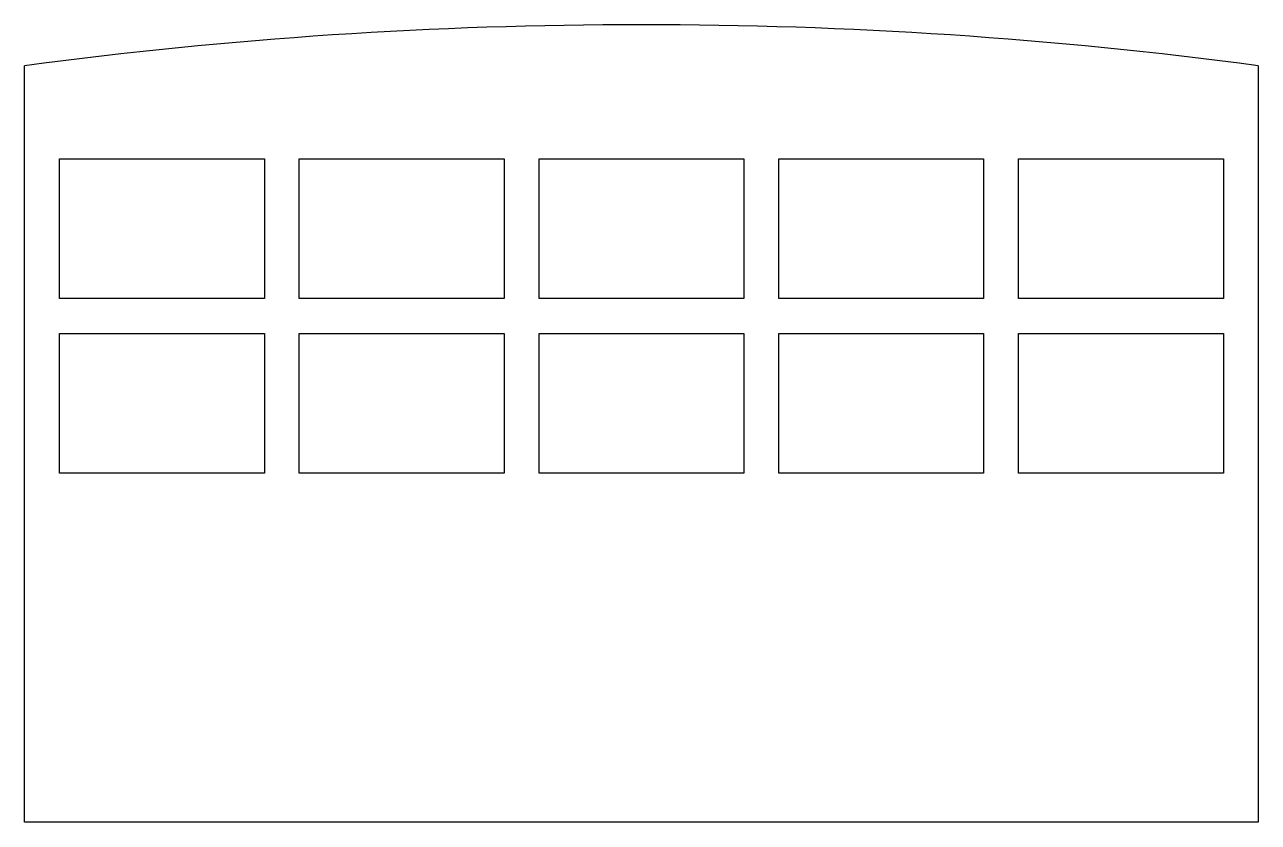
# Model space of a CAD drawing. Header units: millimetres. Extents: x 3177 to 3283, y 1469 to 1538.
import ezdxf

# ---------------------------------------------------------------- set-up
doc = ezdxf.new("R2010")
doc.units = ezdxf.units.MM

msp = doc.modelspace()

# ---------------------------------------------------------------- linework, layer by layer
at = {"color": 0}
for p, q in [((3176.58, 1469.12, -206.86), (3176.58, 1534.12, -206.86)), ((3282.58, 1534.12, -206.86), (3282.58, 1469.12, -206.86)), ((3179.58, 1514.12, -206.86), (3179.58, 1526.12, -206.86)), ((3179.58, 1526.12, -206.86), (3197.18, 1526.12, -206.86)), ((3197.18, 1526.12, -206.86), (3197.18, 1514.12, -206.86)), ((3200.18, 1526.12, -206.86), (3217.78, 1526.12, -206.86)), ((3200.18, 1514.12, -206.86), (3200.18, 1526.12, -206.86)), ((3217.78, 1526.12, -206.86), (3217.78, 1514.12, -206.86)), ((3220.78, 1526.12, -206.86), (3238.38, 1526.12, -206.86)), ((3220.78, 1514.12, -206.86), (3220.78, 1526.12, -206.86)), ((3238.38, 1526.12, -206.86), (3238.38, 1514.12, -206.86)), ((3241.38, 1526.12, -206.86), (3258.98, 1526.12, -206.86)), ((3241.38, 1514.12, -206.86), (3241.38, 1526.12, -206.86)), ((3258.98, 1526.12, -206.86), (3258.98, 1514.12, -206.86)), ((3261.98, 1526.12, -206.86), (3279.58, 1526.12, -206.86)), ((3261.98, 1514.12, -206.86), (3261.98, 1526.12, -206.86)), ((3279.58, 1526.12, -206.86), (3279.58, 1514.12, -206.86)), ((3197.18, 1514.12, -206.86), (3179.58, 1514.12, -206.86)), ((3217.78, 1514.12, -206.86), (3200.18, 1514.12, -206.86)), ((3238.38, 1514.12, -206.86), (3220.78, 1514.12, -206.86)), ((3258.98, 1514.12, -206.86), (3241.38, 1514.12, -206.86)), ((3279.58, 1514.12, -206.86), (3261.98, 1514.12, -206.86)), ((3179.58, 1499.12, -206.86), (3179.58, 1511.12, -206.86)), ((3179.58, 1511.12, -206.86), (3197.18, 1511.12, -206.86)), ((3197.18, 1511.12, -206.86), (3197.18, 1499.12, -206.86)), ((3200.18, 1511.12, -206.86), (3217.78, 1511.12, -206.86)), ((3200.18, 1499.12, -206.86), (3200.18, 1511.12, -206.86)), ((3217.78, 1511.12, -206.86), (3217.78, 1499.12, -206.86)), ((3220.78, 1511.12, -206.86), (3238.38, 1511.12, -206.86)), ((3220.78, 1499.12, -206.86), (3220.78, 1511.12, -206.86)), ((3238.38, 1511.12, -206.86), (3238.38, 1499.12, -206.86)), ((3241.38, 1511.12, -206.86), (3258.98, 1511.12, -206.86)), ((3241.38, 1499.12, -206.86), (3241.38, 1511.12, -206.86)), ((3258.98, 1511.12, -206.86), (3258.98, 1499.12, -206.86)), ((3261.98, 1511.12, -206.86), (3279.58, 1511.12, -206.86)), ((3261.98, 1499.12, -206.86), (3261.98, 1511.12, -206.86)), ((3279.58, 1511.12, -206.86), (3279.58, 1499.12, -206.86)), ((3197.18, 1499.12, -206.86), (3179.58, 1499.12, -206.86)), ((3217.78, 1499.12, -206.86), (3200.18, 1499.12, -206.86)), ((3238.38, 1499.12, -206.86), (3220.78, 1499.12, -206.86)), ((3258.98, 1499.12, -206.86), (3241.38, 1499.12, -206.86)), ((3279.58, 1499.12, -206.86), (3261.98, 1499.12, -206.86)), ((3282.58, 1469.12, -206.86), (3176.58, 1469.12, -206.86))]:
    msp.add_line(p, q, dxfattribs=at)
msp.add_arc((3229.58, 1137.64, -206.86), 400, 82.3859, 97.6141, dxfattribs=at)

doc.saveas('drawing.dxf')
